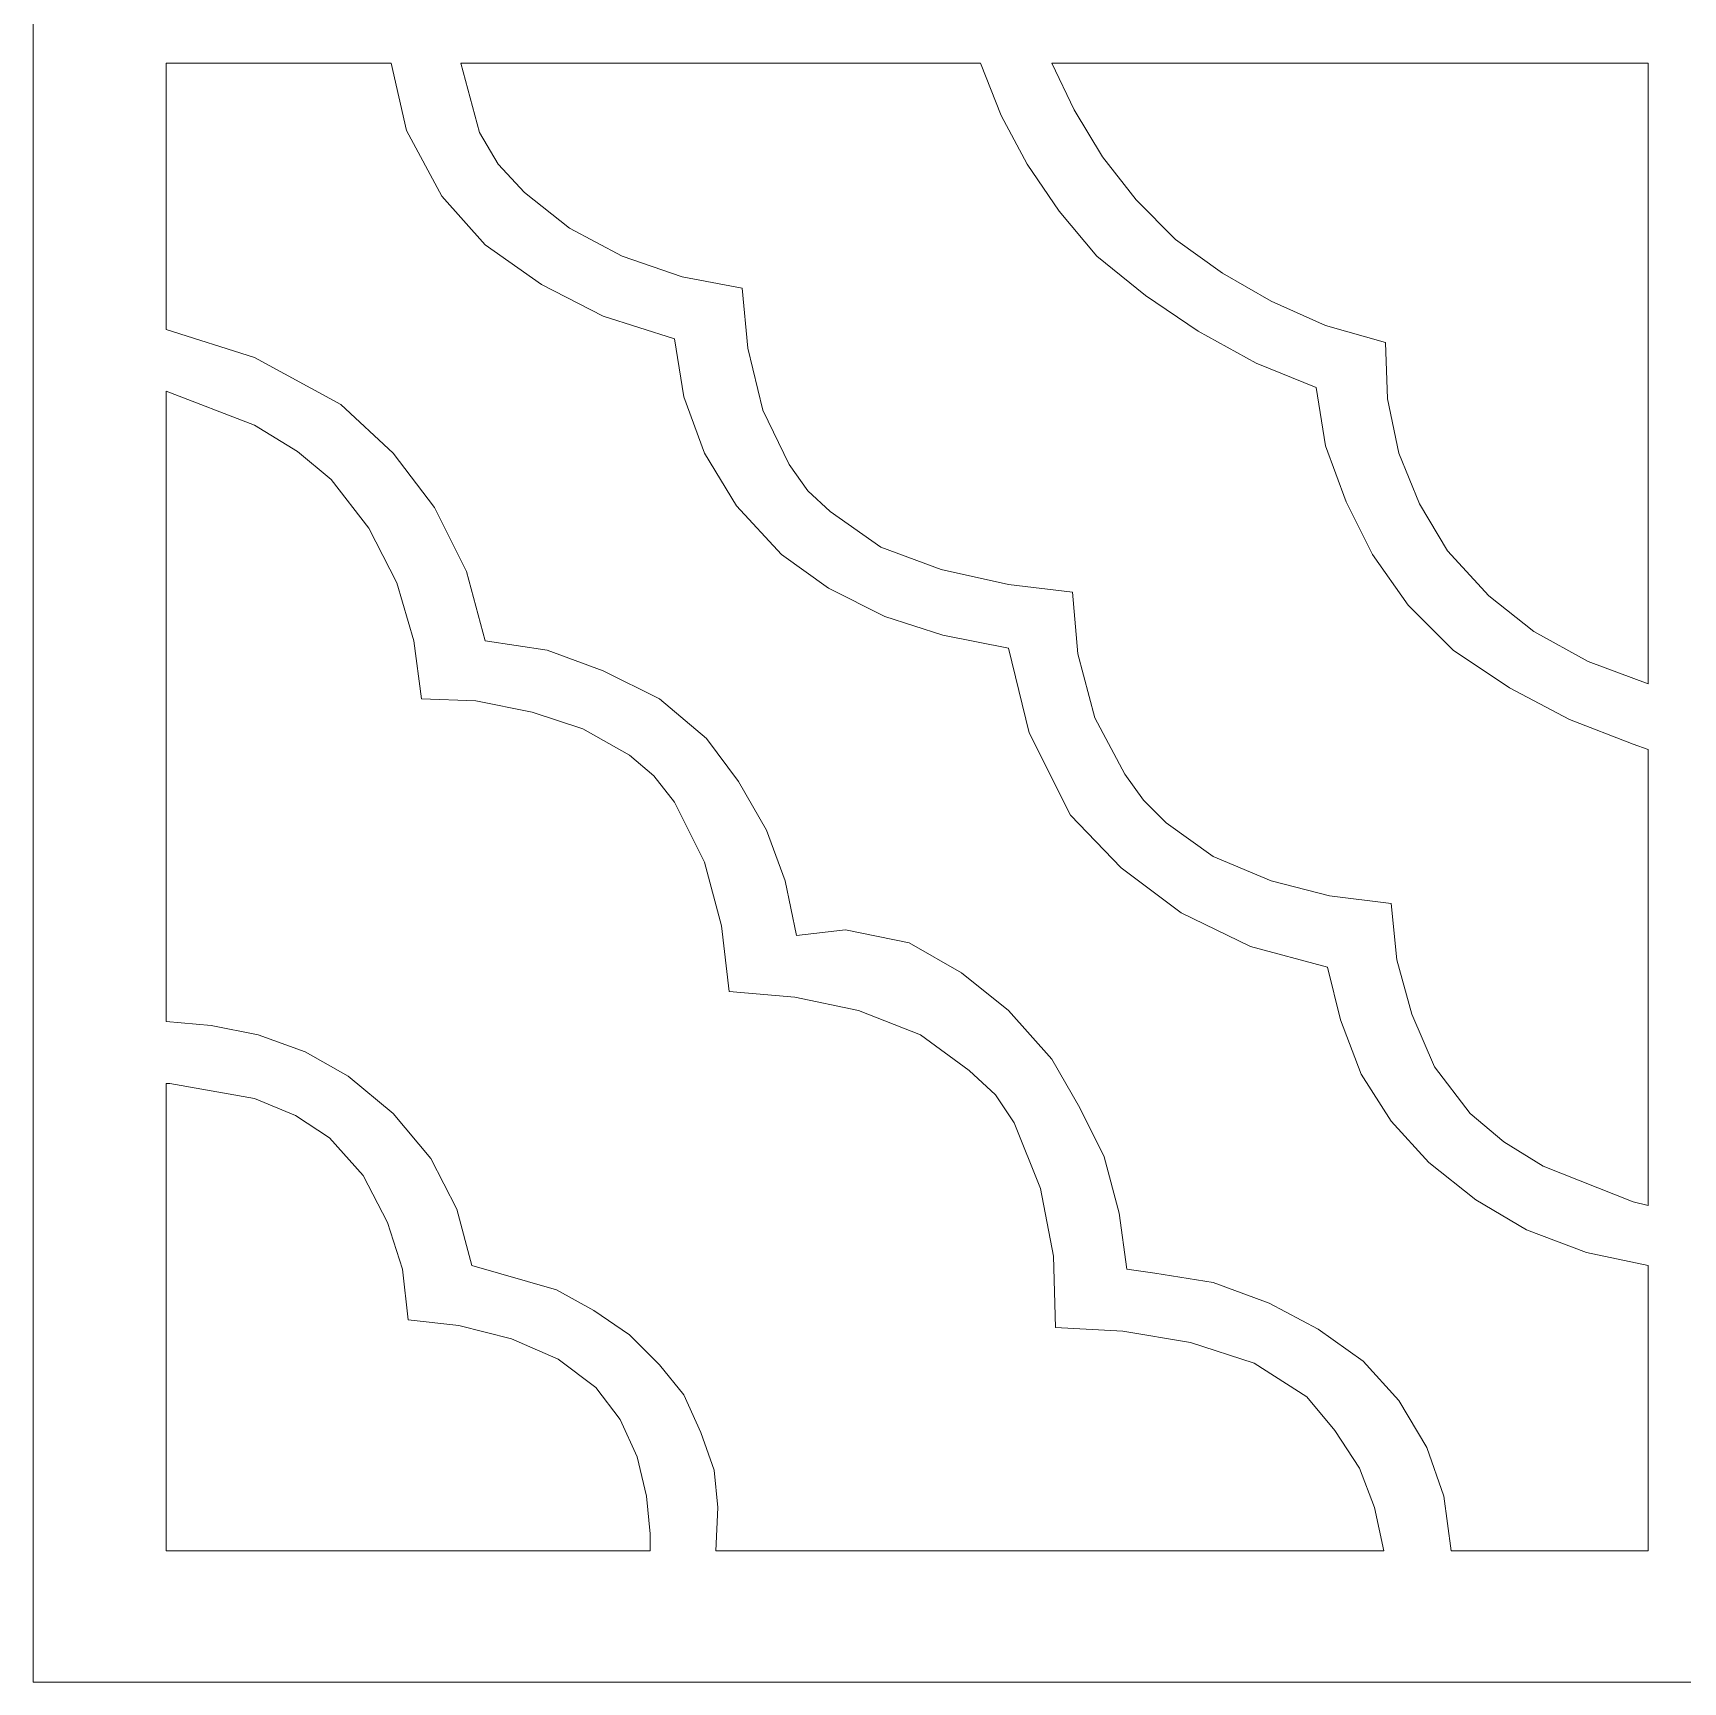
# Model space of a CAD drawing. Header units: centimetres. Extents: x 11.7 to 32.8, y 1.7 to 11.9.
# Drawn here: x 11.73 to 16.79, y 1.74 to 6.79 of the extents above; entities that cross this region are included whole.
import ezdxf

# ---------------------------------------------------------------- set-up
doc = ezdxf.new("R2010")
doc.units = ezdxf.units.CM
doc.header["$MEASUREMENT"] = 0

msp = doc.modelspace()

# ---------------------------------------------------------------- linework, layer by layer
at = {"lineweight": 9}
for points, knots in [([(11.7299, 11.85881), (11.7299, 11.85881), (21.8525, 11.85881), (21.8525, 11.85881), (21.8525, 11.85881), (21.8525, 11.85881), (21.8525, 1.73621), (21.8525, 1.73621), (21.8525, 1.73621), (21.8525, 1.73621), (11.7299, 1.73621), (11.7299, 1.73621), (11.7299, 1.73621), (11.7299, 1.73621), (11.7299, 11.85881), (11.7299, 11.85881)], [0, 0, 0, 0, 0.2, 0.2, 0.2, 0.2, 0.4, 0.4, 0.4, 0.4, 0.6, 0.6, 0.6, 0.6, 1, 1, 1, 1]), ([(12.82906, 6.70256), (12.82906, 6.70256), (12.87509, 6.49539), (12.87509, 6.49539), (12.87509, 6.49539), (12.87509, 6.49539), (12.98443, 6.29397), (12.98443, 6.29397), (12.98443, 6.29397), (12.98443, 6.29397), (13.11679, 6.14435), (13.11679, 6.14435), (13.11679, 6.14435), (13.11679, 6.14435), (13.28944, 6.0235), (13.28944, 6.0235), (13.28944, 6.0235), (13.28944, 6.0235), (13.47934, 5.92566), (13.47934, 5.92566), (13.47934, 5.92566), (13.47934, 5.92566), (13.69802, 5.85661), (13.69802, 5.85661), (13.69802, 5.85661), (13.69802, 5.85661), (13.7268, 5.67821), (13.7268, 5.67821), (13.7268, 5.67821), (13.7268, 5.67821), (13.7901, 5.50557), (13.7901, 5.50557), (13.7901, 5.50557), (13.7901, 5.50557), (13.88793, 5.34444), (13.88793, 5.34444), (13.88793, 5.34444), (13.88793, 5.34444), (14.02604, 5.19481), (14.02604, 5.19481), (14.02604, 5.19481), (14.02604, 5.19481), (14.16991, 5.09123), (14.16991, 5.09123), (14.16991, 5.09123), (14.16991, 5.09123), (14.34255, 5.0049), (14.34255, 5.0049), (14.34255, 5.0049), (14.34255, 5.0049), (14.52095, 4.94736), (14.52095, 4.94736), (14.52095, 4.94736), (14.52095, 4.94736), (14.72237, 4.90708), (14.72237, 4.90708), (14.72237, 4.90708), (14.72237, 4.90708), (14.78567, 4.64811), (14.78567, 4.64811), (14.78567, 4.64811), (14.78567, 4.64811), (14.91227, 4.3949), (14.91227, 4.3949), (14.91227, 4.3949), (14.91227, 4.3949), (15.06765, 4.23377), (15.06765, 4.23377), (15.06765, 4.23377), (15.06765, 4.23377), (15.2518, 4.09566), (15.2518, 4.09566), (15.2518, 4.09566), (15.2518, 4.09566), (15.46473, 3.99207), (15.46473, 3.99207), (15.46473, 3.99207), (15.46473, 3.99207), (15.70067, 3.92877), (15.70067, 3.92877), (15.70067, 3.92877), (15.70067, 3.92877), (15.74096, 3.76764), (15.74096, 3.76764), (15.74096, 3.76764), (15.74096, 3.76764), (15.80426, 3.60075), (15.80426, 3.60075), (15.80426, 3.60075), (15.80426, 3.60075), (15.89634, 3.45688), (15.89634, 3.45688), (15.89634, 3.45688), (15.89634, 3.45688), (16.01143, 3.33028), (16.01143, 3.33028), (16.01143, 3.33028), (16.01143, 3.33028), (16.1553, 3.21518), (16.1553, 3.21518), (16.1553, 3.21518), (16.1553, 3.21518), (16.31068, 3.1231), (16.31068, 3.1231), (16.31068, 3.1231), (16.31068, 3.1231), (16.49483, 3.05405), (16.49483, 3.05405), (16.49483, 3.05405), (16.49483, 3.05405), (16.68474, 3.01376), (16.68474, 3.01376), (16.68474, 3.01376), (16.68474, 3.01376), (16.68474, 2.13904), (16.68474, 2.13904), (16.68474, 2.13904), (16.68474, 2.13904), (16.08049, 2.13904), (16.08049, 2.13904), (16.08049, 2.13904), (16.08049, 2.13904), (16.05747, 2.30593), (16.05747, 2.30593), (16.05747, 2.30593), (16.05747, 2.30593), (16.00568, 2.45555), (16.00568, 2.45555), (16.00568, 2.45555), (16.00568, 2.45555), (15.91935, 2.59942), (15.91935, 2.59942), (15.91935, 2.59942), (15.91935, 2.59942), (15.81001, 2.72027), (15.81001, 2.72027), (15.81001, 2.72027), (15.81001, 2.72027), (15.6719, 2.8181), (15.6719, 2.8181), (15.6719, 2.8181), (15.6719, 2.8181), (15.52228, 2.89867), (15.52228, 2.89867), (15.52228, 2.89867), (15.52228, 2.89867), (15.34964, 2.96197), (15.34964, 2.96197), (15.34964, 2.96197), (15.34964, 2.96197), (15.17124, 2.99075), (15.17124, 2.99075), (15.17124, 2.99075), (15.17124, 2.99075), (15.08492, 3.00225), (15.08492, 3.00225), (15.08492, 3.00225), (15.08492, 3.00225), (15.0619, 3.1749), (15.0619, 3.1749), (15.0619, 3.1749), (15.0619, 3.1749), (15.01586, 3.34754), (15.01586, 3.34754), (15.01586, 3.34754), (15.01586, 3.34754), (14.94105, 3.49716), (14.94105, 3.49716), (14.94105, 3.49716), (14.94105, 3.49716), (14.85473, 3.64679), (14.85473, 3.64679), (14.85473, 3.64679), (14.85473, 3.64679), (14.72237, 3.79641), (14.72237, 3.79641), (14.72237, 3.79641), (14.72237, 3.79641), (14.5785, 3.9115), (14.5785, 3.9115), (14.5785, 3.9115), (14.5785, 3.9115), (14.41737, 4.00358), (14.41737, 4.00358), (14.41737, 4.00358), (14.41737, 4.00358), (14.2217, 4.04386), (14.2217, 4.04386), (14.2217, 4.04386), (14.2217, 4.04386), (14.07208, 4.0266), (14.07208, 4.0266), (14.07208, 4.0266), (14.07208, 4.0266), (14.03755, 4.19349), (14.03755, 4.19349), (14.03755, 4.19349), (14.03755, 4.19349), (13.98001, 4.34886), (13.98001, 4.34886), (13.98001, 4.34886), (13.98001, 4.34886), (13.89368, 4.49849), (13.89368, 4.49849), (13.89368, 4.49849), (13.89368, 4.49849), (13.79585, 4.63085), (13.79585, 4.63085), (13.79585, 4.63085), (13.79585, 4.63085), (13.65198, 4.7517), (13.65198, 4.7517), (13.65198, 4.7517), (13.65198, 4.7517), (13.47934, 4.83802), (13.47934, 4.83802), (13.47934, 4.83802), (13.47934, 4.83802), (13.3067, 4.90132), (13.3067, 4.90132), (13.3067, 4.90132), (13.3067, 4.90132), (13.11679, 4.93009), (13.11679, 4.93009), (13.11679, 4.93009), (13.11679, 4.93009), (13.05924, 5.14302), (13.05924, 5.14302), (13.05924, 5.14302), (13.05924, 5.14302), (12.96142, 5.33868), (12.96142, 5.33868), (12.96142, 5.33868), (12.96142, 5.33868), (12.83481, 5.50557), (12.83481, 5.50557), (12.83481, 5.50557), (12.83481, 5.50557), (12.67368, 5.65519), (12.67368, 5.65519), (12.67368, 5.65519), (12.67368, 5.65519), (12.40896, 5.79906), (12.40896, 5.79906), (12.40896, 5.79906), (12.40896, 5.79906), (12.13849, 5.88538), (12.13849, 5.88538), (12.13849, 5.88538), (12.13849, 5.88538), (12.13849, 6.70256), (12.13849, 6.70256), (12.13849, 6.70256), (12.13849, 6.70256), (12.82906, 6.70256), (12.82906, 6.70256)], [0, 0, 0, 0, 0.0153846, 0.0153846, 0.0153846, 0.0153846, 0.0307692, 0.0307692, 0.0307692, 0.0307692, 0.0461538, 0.0461538, 0.0461538, 0.0461538, 0.0615385, 0.0615385, 0.0615385, 0.0615385, 0.0769231, 0.0769231, 0.0769231, 0.0769231, 0.0923077, 0.0923077, 0.0923077, 0.0923077, 0.1076923, 0.1076923, 0.1076923, 0.1076923, 0.1230769, 0.1230769, 0.1230769, 0.1230769, 0.1384615, 0.1384615, 0.1384615, 0.1384615, 0.1538462, 0.1538462, 0.1538462, 0.1538462, 0.1692308, 0.1692308, 0.1692308, 0.1692308, 0.1846154, 0.1846154, 0.1846154, 0.1846154, 0.2, 0.2, 0.2, 0.2, 0.2153846, 0.2153846, 0.2153846, 0.2153846, 0.2307692, 0.2307692, 0.2307692, 0.2307692, 0.2461538, 0.2461538, 0.2461538, 0.2461538, 0.2615385, 0.2615385, 0.2615385, 0.2615385, 0.2769231, 0.2769231, 0.2769231, 0.2769231, 0.2923077, 0.2923077, 0.2923077, 0.2923077, 0.3076923, 0.3076923, 0.3076923, 0.3076923, 0.3230769, 0.3230769, 0.3230769, 0.3230769, 0.3384615, 0.3384615, 0.3384615, 0.3384615, 0.3538462, 0.3538462, 0.3538462, 0.3538462, 0.3692308, 0.3692308, 0.3692308, 0.3692308, 0.3846154, 0.3846154, 0.3846154, 0.3846154, 0.4, 0.4, 0.4, 0.4, 0.4153846, 0.4153846, 0.4153846, 0.4153846, 0.4307692, 0.4307692, 0.4307692, 0.4307692, 0.4461538, 0.4461538, 0.4461538, 0.4461538, 0.4615385, 0.4615385, 0.4615385, 0.4615385, 0.4769231, 0.4769231, 0.4769231, 0.4769231, 0.4923077, 0.4923077, 0.4923077, 0.4923077, 0.5076923, 0.5076923, 0.5076923, 0.5076923, 0.5230769, 0.5230769, 0.5230769, 0.5230769, 0.5384615, 0.5384615, 0.5384615, 0.5384615, 0.5538462, 0.5538462, 0.5538462, 0.5538462, 0.5692308, 0.5692308, 0.5692308, 0.5692308, 0.5846154, 0.5846154, 0.5846154, 0.5846154, 0.6, 0.6, 0.6, 0.6, 0.6153846, 0.6153846, 0.6153846, 0.6153846, 0.6307692, 0.6307692, 0.6307692, 0.6307692, 0.6461538, 0.6461538, 0.6461538, 0.6461538, 0.6615385, 0.6615385, 0.6615385, 0.6615385, 0.6769231, 0.6769231, 0.6769231, 0.6769231, 0.6923077, 0.6923077, 0.6923077, 0.6923077, 0.7076923, 0.7076923, 0.7076923, 0.7076923, 0.7230769, 0.7230769, 0.7230769, 0.7230769, 0.7384615, 0.7384615, 0.7384615, 0.7384615, 0.7538462, 0.7538462, 0.7538462, 0.7538462, 0.7692308, 0.7692308, 0.7692308, 0.7692308, 0.7846154, 0.7846154, 0.7846154, 0.7846154, 0.8, 0.8, 0.8, 0.8, 0.8153846, 0.8153846, 0.8153846, 0.8153846, 0.8307692, 0.8307692, 0.8307692, 0.8307692, 0.8461538, 0.8461538, 0.8461538, 0.8461538, 0.8615385, 0.8615385, 0.8615385, 0.8615385, 0.8769231, 0.8769231, 0.8769231, 0.8769231, 0.8923077, 0.8923077, 0.8923077, 0.8923077, 0.9076923, 0.9076923, 0.9076923, 0.9076923, 0.9230769, 0.9230769, 0.9230769, 0.9230769, 0.9384615, 0.9384615, 0.9384615, 0.9384615, 0.9538462, 0.9538462, 0.9538462, 0.9538462, 0.9692308, 0.9692308, 0.9692308, 0.9692308, 1, 1, 1, 1]), ([(13.04198, 6.70256), (13.04198, 6.70256), (14.63605, 6.70256), (14.63605, 6.70256), (14.63605, 6.70256), (14.63605, 6.70256), (14.69935, 6.54142), (14.69935, 6.54142), (14.69935, 6.54142), (14.69935, 6.54142), (14.77992, 6.3918), (14.77992, 6.3918), (14.77992, 6.3918), (14.77992, 6.3918), (14.87775, 6.24793), (14.87775, 6.24793), (14.87775, 6.24793), (14.87775, 6.24793), (14.99284, 6.10982), (14.99284, 6.10982), (14.99284, 6.10982), (14.99284, 6.10982), (15.14246, 5.98897), (15.14246, 5.98897), (15.14246, 5.98897), (15.14246, 5.98897), (15.3036, 5.87963), (15.3036, 5.87963), (15.3036, 5.87963), (15.3036, 5.87963), (15.48199, 5.7818), (15.48199, 5.7818), (15.48199, 5.7818), (15.48199, 5.7818), (15.66615, 5.70698), (15.66615, 5.70698), (15.66615, 5.70698), (15.66615, 5.70698), (15.69492, 5.52859), (15.69492, 5.52859), (15.69492, 5.52859), (15.69492, 5.52859), (15.75822, 5.35595), (15.75822, 5.35595), (15.75822, 5.35595), (15.75822, 5.35595), (15.83879, 5.19481), (15.83879, 5.19481), (15.83879, 5.19481), (15.83879, 5.19481), (15.94813, 5.03944), (15.94813, 5.03944), (15.94813, 5.03944), (15.94813, 5.03944), (16.08624, 4.90132), (16.08624, 4.90132), (16.08624, 4.90132), (16.08624, 4.90132), (16.25888, 4.78623), (16.25888, 4.78623), (16.25888, 4.78623), (16.25888, 4.78623), (16.44304, 4.68839), (16.44304, 4.68839), (16.44304, 4.68839), (16.44304, 4.68839), (16.6387, 4.61358), (16.6387, 4.61358), (16.6387, 4.61358), (16.6387, 4.61358), (16.68474, 4.59632), (16.68474, 4.59632), (16.68474, 4.59632), (16.68474, 4.59632), (16.68474, 3.19791), (16.68474, 3.19791), (16.68474, 3.19791), (16.68474, 3.19791), (16.6387, 3.20942), (16.6387, 3.20942), (16.6387, 3.20942), (16.6387, 3.20942), (16.36247, 3.31877), (16.36247, 3.31877), (16.36247, 3.31877), (16.36247, 3.31877), (16.24162, 3.39358), (16.24162, 3.39358), (16.24162, 3.39358), (16.24162, 3.39358), (16.13804, 3.4799), (16.13804, 3.4799), (16.13804, 3.4799), (16.13804, 3.4799), (16.02869, 3.62377), (16.02869, 3.62377), (16.02869, 3.62377), (16.02869, 3.62377), (15.95964, 3.7849), (15.95964, 3.7849), (15.95964, 3.7849), (15.95964, 3.7849), (15.9136, 3.95179), (15.9136, 3.95179), (15.9136, 3.95179), (15.9136, 3.95179), (15.89634, 4.12443), (15.89634, 4.12443), (15.89634, 4.12443), (15.89634, 4.12443), (15.70643, 4.14745), (15.70643, 4.14745), (15.70643, 4.14745), (15.70643, 4.14745), (15.52803, 4.19349), (15.52803, 4.19349), (15.52803, 4.19349), (15.52803, 4.19349), (15.34964, 4.2683), (15.34964, 4.2683), (15.34964, 4.2683), (15.34964, 4.2683), (15.20577, 4.37188), (15.20577, 4.37188), (15.20577, 4.37188), (15.20577, 4.37188), (15.13671, 4.44094), (15.13671, 4.44094), (15.13671, 4.44094), (15.13671, 4.44094), (15.07916, 4.52151), (15.07916, 4.52151), (15.07916, 4.52151), (15.07916, 4.52151), (14.98708, 4.69415), (14.98708, 4.69415), (14.98708, 4.69415), (14.98708, 4.69415), (14.93529, 4.88981), (14.93529, 4.88981), (14.93529, 4.88981), (14.93529, 4.88981), (14.91803, 5.07972), (14.91803, 5.07972), (14.91803, 5.07972), (14.91803, 5.07972), (14.72237, 5.10274), (14.72237, 5.10274), (14.72237, 5.10274), (14.72237, 5.10274), (14.5152, 5.14877), (14.5152, 5.14877), (14.5152, 5.14877), (14.5152, 5.14877), (14.33104, 5.21783), (14.33104, 5.21783), (14.33104, 5.21783), (14.33104, 5.21783), (14.17567, 5.32717), (14.17567, 5.32717), (14.17567, 5.32717), (14.17567, 5.32717), (14.10661, 5.39047), (14.10661, 5.39047), (14.10661, 5.39047), (14.10661, 5.39047), (14.04906, 5.47104), (14.04906, 5.47104), (14.04906, 5.47104), (14.04906, 5.47104), (13.9685, 5.63793), (13.9685, 5.63793), (13.9685, 5.63793), (13.9685, 5.63793), (13.92246, 5.82784), (13.92246, 5.82784), (13.92246, 5.82784), (13.92246, 5.82784), (13.90519, 6.01199), (13.90519, 6.01199), (13.90519, 6.01199), (13.90519, 6.01199), (13.72104, 6.04652), (13.72104, 6.04652), (13.72104, 6.04652), (13.72104, 6.04652), (13.53689, 6.10982), (13.53689, 6.10982), (13.53689, 6.10982), (13.53689, 6.10982), (13.37576, 6.19614), (13.37576, 6.19614), (13.37576, 6.19614), (13.37576, 6.19614), (13.23764, 6.30548), (13.23764, 6.30548), (13.23764, 6.30548), (13.23764, 6.30548), (13.15708, 6.3918), (13.15708, 6.3918), (13.15708, 6.3918), (13.15708, 6.3918), (13.09953, 6.48963), (13.09953, 6.48963), (13.09953, 6.48963), (13.09953, 6.48963), (13.04198, 6.70256), (13.04198, 6.70256)], [0, 0, 0, 0, 0.0188679, 0.0188679, 0.0188679, 0.0188679, 0.0377358, 0.0377358, 0.0377358, 0.0377358, 0.0566038, 0.0566038, 0.0566038, 0.0566038, 0.0754717, 0.0754717, 0.0754717, 0.0754717, 0.0943396, 0.0943396, 0.0943396, 0.0943396, 0.1132075, 0.1132075, 0.1132075, 0.1132075, 0.1320755, 0.1320755, 0.1320755, 0.1320755, 0.1509434, 0.1509434, 0.1509434, 0.1509434, 0.1698113, 0.1698113, 0.1698113, 0.1698113, 0.1886792, 0.1886792, 0.1886792, 0.1886792, 0.2075472, 0.2075472, 0.2075472, 0.2075472, 0.2264151, 0.2264151, 0.2264151, 0.2264151, 0.245283, 0.245283, 0.245283, 0.245283, 0.2641509, 0.2641509, 0.2641509, 0.2641509, 0.2830189, 0.2830189, 0.2830189, 0.2830189, 0.3018868, 0.3018868, 0.3018868, 0.3018868, 0.3207547, 0.3207547, 0.3207547, 0.3207547, 0.3396226, 0.3396226, 0.3396226, 0.3396226, 0.3584906, 0.3584906, 0.3584906, 0.3584906, 0.3773585, 0.3773585, 0.3773585, 0.3773585, 0.3962264, 0.3962264, 0.3962264, 0.3962264, 0.4150943, 0.4150943, 0.4150943, 0.4150943, 0.4339623, 0.4339623, 0.4339623, 0.4339623, 0.4528302, 0.4528302, 0.4528302, 0.4528302, 0.4716981, 0.4716981, 0.4716981, 0.4716981, 0.490566, 0.490566, 0.490566, 0.490566, 0.509434, 0.509434, 0.509434, 0.509434, 0.5283019, 0.5283019, 0.5283019, 0.5283019, 0.5471698, 0.5471698, 0.5471698, 0.5471698, 0.5660377, 0.5660377, 0.5660377, 0.5660377, 0.5849057, 0.5849057, 0.5849057, 0.5849057, 0.6037736, 0.6037736, 0.6037736, 0.6037736, 0.6226415, 0.6226415, 0.6226415, 0.6226415, 0.6415094, 0.6415094, 0.6415094, 0.6415094, 0.6603774, 0.6603774, 0.6603774, 0.6603774, 0.6792453, 0.6792453, 0.6792453, 0.6792453, 0.6981132, 0.6981132, 0.6981132, 0.6981132, 0.7169811, 0.7169811, 0.7169811, 0.7169811, 0.7358491, 0.7358491, 0.7358491, 0.7358491, 0.754717, 0.754717, 0.754717, 0.754717, 0.7735849, 0.7735849, 0.7735849, 0.7735849, 0.7924528, 0.7924528, 0.7924528, 0.7924528, 0.8113208, 0.8113208, 0.8113208, 0.8113208, 0.8301887, 0.8301887, 0.8301887, 0.8301887, 0.8490566, 0.8490566, 0.8490566, 0.8490566, 0.8679245, 0.8679245, 0.8679245, 0.8679245, 0.8867925, 0.8867925, 0.8867925, 0.8867925, 0.9056604, 0.9056604, 0.9056604, 0.9056604, 0.9245283, 0.9245283, 0.9245283, 0.9245283, 0.9433962, 0.9433962, 0.9433962, 0.9433962, 0.9622642, 0.9622642, 0.9622642, 0.9622642, 1, 1, 1, 1]), ([(16.68474, 4.79774), (16.68474, 4.79774), (16.50058, 4.86679), (16.50058, 4.86679), (16.50058, 4.86679), (16.50058, 4.86679), (16.3337, 4.95887), (16.3337, 4.95887), (16.3337, 4.95887), (16.3337, 4.95887), (16.19558, 5.06821), (16.19558, 5.06821), (16.19558, 5.06821), (16.19558, 5.06821), (16.06898, 5.20632), (16.06898, 5.20632), (16.06898, 5.20632), (16.06898, 5.20632), (15.98266, 5.35019), (15.98266, 5.35019), (15.98266, 5.35019), (15.98266, 5.35019), (15.91935, 5.50557), (15.91935, 5.50557), (15.91935, 5.50557), (15.91935, 5.50557), (15.88483, 5.67246), (15.88483, 5.67246), (15.88483, 5.67246), (15.88483, 5.67246), (15.87907, 5.8451), (15.87907, 5.8451), (15.87907, 5.8451), (15.87907, 5.8451), (15.69492, 5.89689), (15.69492, 5.89689), (15.69492, 5.89689), (15.69492, 5.89689), (15.52803, 5.9717), (15.52803, 5.9717), (15.52803, 5.9717), (15.52803, 5.9717), (15.37841, 6.05803), (15.37841, 6.05803), (15.37841, 6.05803), (15.37841, 6.05803), (15.23454, 6.16161), (15.23454, 6.16161), (15.23454, 6.16161), (15.23454, 6.16161), (15.11369, 6.28246), (15.11369, 6.28246), (15.11369, 6.28246), (15.11369, 6.28246), (15.01011, 6.41482), (15.01011, 6.41482), (15.01011, 6.41482), (15.01011, 6.41482), (14.92378, 6.55869), (14.92378, 6.55869), (14.92378, 6.55869), (14.92378, 6.55869), (14.85473, 6.70256), (14.85473, 6.70256), (14.85473, 6.70256), (14.85473, 6.70256), (16.68474, 6.70256), (16.68474, 6.70256), (16.68474, 6.70256), (16.68474, 6.70256), (16.68474, 4.79774), (16.68474, 4.79774)], [0, 0, 0, 0, 0.0526316, 0.0526316, 0.0526316, 0.0526316, 0.1052632, 0.1052632, 0.1052632, 0.1052632, 0.1578947, 0.1578947, 0.1578947, 0.1578947, 0.2105263, 0.2105263, 0.2105263, 0.2105263, 0.2631579, 0.2631579, 0.2631579, 0.2631579, 0.3157895, 0.3157895, 0.3157895, 0.3157895, 0.3684211, 0.3684211, 0.3684211, 0.3684211, 0.4210526, 0.4210526, 0.4210526, 0.4210526, 0.4736842, 0.4736842, 0.4736842, 0.4736842, 0.5263158, 0.5263158, 0.5263158, 0.5263158, 0.5789474, 0.5789474, 0.5789474, 0.5789474, 0.6315789, 0.6315789, 0.6315789, 0.6315789, 0.6842105, 0.6842105, 0.6842105, 0.6842105, 0.7368421, 0.7368421, 0.7368421, 0.7368421, 0.7894737, 0.7894737, 0.7894737, 0.7894737, 0.8421053, 0.8421053, 0.8421053, 0.8421053, 0.8947368, 0.8947368, 0.8947368, 0.8947368, 1, 1, 1, 1]), ([(12.13849, 5.69547), (12.13849, 5.69547), (12.40896, 5.59189), (12.40896, 5.59189), (12.40896, 5.59189), (12.40896, 5.59189), (12.54132, 5.51133), (12.54132, 5.51133), (12.54132, 5.51133), (12.54132, 5.51133), (12.6449, 5.425), (12.6449, 5.425), (12.6449, 5.425), (12.6449, 5.425), (12.76, 5.27538), (12.76, 5.27538), (12.76, 5.27538), (12.76, 5.27538), (12.84632, 5.10849), (12.84632, 5.10849), (12.84632, 5.10849), (12.84632, 5.10849), (12.89811, 4.93009), (12.89811, 4.93009), (12.89811, 4.93009), (12.89811, 4.93009), (12.92113, 4.7517), (12.92113, 4.7517), (12.92113, 4.7517), (12.92113, 4.7517), (13.08802, 4.74594), (13.08802, 4.74594), (13.08802, 4.74594), (13.08802, 4.74594), (13.26066, 4.71141), (13.26066, 4.71141), (13.26066, 4.71141), (13.26066, 4.71141), (13.41604, 4.65962), (13.41604, 4.65962), (13.41604, 4.65962), (13.41604, 4.65962), (13.55991, 4.57906), (13.55991, 4.57906), (13.55991, 4.57906), (13.55991, 4.57906), (13.63472, 4.51575), (13.63472, 4.51575), (13.63472, 4.51575), (13.63472, 4.51575), (13.69802, 4.43519), (13.69802, 4.43519), (13.69802, 4.43519), (13.69802, 4.43519), (13.7901, 4.25103), (13.7901, 4.25103), (13.7901, 4.25103), (13.7901, 4.25103), (13.84189, 4.05537), (13.84189, 4.05537), (13.84189, 4.05537), (13.84189, 4.05537), (13.86491, 3.85396), (13.86491, 3.85396), (13.86491, 3.85396), (13.86491, 3.85396), (14.06633, 3.83669), (14.06633, 3.83669), (14.06633, 3.83669), (14.06633, 3.83669), (14.26199, 3.79641), (14.26199, 3.79641), (14.26199, 3.79641), (14.26199, 3.79641), (14.45189, 3.7216), (14.45189, 3.7216), (14.45189, 3.7216), (14.45189, 3.7216), (14.60152, 3.61226), (14.60152, 3.61226), (14.60152, 3.61226), (14.60152, 3.61226), (14.68208, 3.53745), (14.68208, 3.53745), (14.68208, 3.53745), (14.68208, 3.53745), (14.73963, 3.45112), (14.73963, 3.45112), (14.73963, 3.45112), (14.73963, 3.45112), (14.8202, 3.24971), (14.8202, 3.24971), (14.8202, 3.24971), (14.8202, 3.24971), (14.86048, 3.04254), (14.86048, 3.04254), (14.86048, 3.04254), (14.86048, 3.04254), (14.86624, 2.82386), (14.86624, 2.82386), (14.86624, 2.82386), (14.86624, 2.82386), (15.07341, 2.81235), (15.07341, 2.81235), (15.07341, 2.81235), (15.07341, 2.81235), (15.28058, 2.77782), (15.28058, 2.77782), (15.28058, 2.77782), (15.28058, 2.77782), (15.47624, 2.71452), (15.47624, 2.71452), (15.47624, 2.71452), (15.47624, 2.71452), (15.63737, 2.61093), (15.63737, 2.61093), (15.63737, 2.61093), (15.63737, 2.61093), (15.72369, 2.50735), (15.72369, 2.50735), (15.72369, 2.50735), (15.72369, 2.50735), (15.7985, 2.39225), (15.7985, 2.39225), (15.7985, 2.39225), (15.7985, 2.39225), (15.84454, 2.2714), (15.84454, 2.2714), (15.84454, 2.2714), (15.84454, 2.2714), (15.87332, 2.13904), (15.87332, 2.13904), (15.87332, 2.13904), (15.87332, 2.13904), (13.82463, 2.13904), (13.82463, 2.13904), (13.82463, 2.13904), (13.82463, 2.13904), (13.83038, 2.2714), (13.83038, 2.2714), (13.83038, 2.2714), (13.83038, 2.2714), (13.81887, 2.3865), (13.81887, 2.3865), (13.81887, 2.3865), (13.81887, 2.3865), (13.77859, 2.50159), (13.77859, 2.50159), (13.77859, 2.50159), (13.77859, 2.50159), (13.7268, 2.61669), (13.7268, 2.61669), (13.7268, 2.61669), (13.7268, 2.61669), (13.65198, 2.70876), (13.65198, 2.70876), (13.65198, 2.70876), (13.65198, 2.70876), (13.55991, 2.80084), (13.55991, 2.80084), (13.55991, 2.80084), (13.55991, 2.80084), (13.45057, 2.87565), (13.45057, 2.87565), (13.45057, 2.87565), (13.45057, 2.87565), (13.33547, 2.93895), (13.33547, 2.93895), (13.33547, 2.93895), (13.33547, 2.93895), (13.07651, 3.01376), (13.07651, 3.01376), (13.07651, 3.01376), (13.07651, 3.01376), (13.03047, 3.18641), (13.03047, 3.18641), (13.03047, 3.18641), (13.03047, 3.18641), (12.94991, 3.34179), (12.94991, 3.34179), (12.94991, 3.34179), (12.94991, 3.34179), (12.83481, 3.4799), (12.83481, 3.4799), (12.83481, 3.4799), (12.83481, 3.4799), (12.6967, 3.59499), (12.6967, 3.59499), (12.6967, 3.59499), (12.6967, 3.59499), (12.56434, 3.6698), (12.56434, 3.6698), (12.56434, 3.6698), (12.56434, 3.6698), (12.42047, 3.7216), (12.42047, 3.7216), (12.42047, 3.7216), (12.42047, 3.7216), (12.2766, 3.75037), (12.2766, 3.75037), (12.2766, 3.75037), (12.2766, 3.75037), (12.13849, 3.76188), (12.13849, 3.76188), (12.13849, 3.76188), (12.13849, 3.76188), (12.13849, 5.69547), (12.13849, 5.69547)], [0, 0, 0, 0, 0.0188679, 0.0188679, 0.0188679, 0.0188679, 0.0377358, 0.0377358, 0.0377358, 0.0377358, 0.0566038, 0.0566038, 0.0566038, 0.0566038, 0.0754717, 0.0754717, 0.0754717, 0.0754717, 0.0943396, 0.0943396, 0.0943396, 0.0943396, 0.1132075, 0.1132075, 0.1132075, 0.1132075, 0.1320755, 0.1320755, 0.1320755, 0.1320755, 0.1509434, 0.1509434, 0.1509434, 0.1509434, 0.1698113, 0.1698113, 0.1698113, 0.1698113, 0.1886792, 0.1886792, 0.1886792, 0.1886792, 0.2075472, 0.2075472, 0.2075472, 0.2075472, 0.2264151, 0.2264151, 0.2264151, 0.2264151, 0.245283, 0.245283, 0.245283, 0.245283, 0.2641509, 0.2641509, 0.2641509, 0.2641509, 0.2830189, 0.2830189, 0.2830189, 0.2830189, 0.3018868, 0.3018868, 0.3018868, 0.3018868, 0.3207547, 0.3207547, 0.3207547, 0.3207547, 0.3396226, 0.3396226, 0.3396226, 0.3396226, 0.3584906, 0.3584906, 0.3584906, 0.3584906, 0.3773585, 0.3773585, 0.3773585, 0.3773585, 0.3962264, 0.3962264, 0.3962264, 0.3962264, 0.4150943, 0.4150943, 0.4150943, 0.4150943, 0.4339623, 0.4339623, 0.4339623, 0.4339623, 0.4528302, 0.4528302, 0.4528302, 0.4528302, 0.4716981, 0.4716981, 0.4716981, 0.4716981, 0.490566, 0.490566, 0.490566, 0.490566, 0.509434, 0.509434, 0.509434, 0.509434, 0.5283019, 0.5283019, 0.5283019, 0.5283019, 0.5471698, 0.5471698, 0.5471698, 0.5471698, 0.5660377, 0.5660377, 0.5660377, 0.5660377, 0.5849057, 0.5849057, 0.5849057, 0.5849057, 0.6037736, 0.6037736, 0.6037736, 0.6037736, 0.6226415, 0.6226415, 0.6226415, 0.6226415, 0.6415094, 0.6415094, 0.6415094, 0.6415094, 0.6603774, 0.6603774, 0.6603774, 0.6603774, 0.6792453, 0.6792453, 0.6792453, 0.6792453, 0.6981132, 0.6981132, 0.6981132, 0.6981132, 0.7169811, 0.7169811, 0.7169811, 0.7169811, 0.7358491, 0.7358491, 0.7358491, 0.7358491, 0.754717, 0.754717, 0.754717, 0.754717, 0.7735849, 0.7735849, 0.7735849, 0.7735849, 0.7924528, 0.7924528, 0.7924528, 0.7924528, 0.8113208, 0.8113208, 0.8113208, 0.8113208, 0.8301887, 0.8301887, 0.8301887, 0.8301887, 0.8490566, 0.8490566, 0.8490566, 0.8490566, 0.8679245, 0.8679245, 0.8679245, 0.8679245, 0.8867925, 0.8867925, 0.8867925, 0.8867925, 0.9056604, 0.9056604, 0.9056604, 0.9056604, 0.9245283, 0.9245283, 0.9245283, 0.9245283, 0.9433962, 0.9433962, 0.9433962, 0.9433962, 0.9622642, 0.9622642, 0.9622642, 0.9622642, 1, 1, 1, 1]), ([(12.13849, 3.57197), (12.13849, 3.57197), (12.13849, 2.13904), (12.13849, 2.13904), (12.13849, 2.13904), (12.13849, 2.13904), (13.62321, 2.13904), (13.62321, 2.13904), (13.62321, 2.13904), (13.62321, 2.13904), (13.62321, 2.19084), (13.62321, 2.19084), (13.62321, 2.19084), (13.62321, 2.19084), (13.6117, 2.30593), (13.6117, 2.30593), (13.6117, 2.30593), (13.6117, 2.30593), (13.58293, 2.42678), (13.58293, 2.42678), (13.58293, 2.42678), (13.58293, 2.42678), (13.53113, 2.54187), (13.53113, 2.54187), (13.53113, 2.54187), (13.53113, 2.54187), (13.45632, 2.63971), (13.45632, 2.63971), (13.45632, 2.63971), (13.45632, 2.63971), (13.34123, 2.72603), (13.34123, 2.72603), (13.34123, 2.72603), (13.34123, 2.72603), (13.19736, 2.78933), (13.19736, 2.78933), (13.19736, 2.78933), (13.19736, 2.78933), (13.03623, 2.82961), (13.03623, 2.82961), (13.03623, 2.82961), (13.03623, 2.82961), (12.88085, 2.84688), (12.88085, 2.84688), (12.88085, 2.84688), (12.88085, 2.84688), (12.86359, 3.00225), (12.86359, 3.00225), (12.86359, 3.00225), (12.86359, 3.00225), (12.81755, 3.14612), (12.81755, 3.14612), (12.81755, 3.14612), (12.81755, 3.14612), (12.74274, 3.28999), (12.74274, 3.28999), (12.74274, 3.28999), (12.74274, 3.28999), (12.63915, 3.40509), (12.63915, 3.40509), (12.63915, 3.40509), (12.63915, 3.40509), (12.53556, 3.47414), (12.53556, 3.47414), (12.53556, 3.47414), (12.53556, 3.47414), (12.40896, 3.52594), (12.40896, 3.52594), (12.40896, 3.52594), (12.40896, 3.52594), (12.15, 3.57197), (12.15, 3.57197), (12.15, 3.57197), (12.15, 3.57197), (12.13849, 3.57197), (12.13849, 3.57197)], [0, 0, 0, 0, 0.05, 0.05, 0.05, 0.05, 0.1, 0.1, 0.1, 0.1, 0.15, 0.15, 0.15, 0.15, 0.2, 0.2, 0.2, 0.2, 0.25, 0.25, 0.25, 0.25, 0.3, 0.3, 0.3, 0.3, 0.35, 0.35, 0.35, 0.35, 0.4, 0.4, 0.4, 0.4, 0.45, 0.45, 0.45, 0.45, 0.5, 0.5, 0.5, 0.5, 0.55, 0.55, 0.55, 0.55, 0.6, 0.6, 0.6, 0.6, 0.65, 0.65, 0.65, 0.65, 0.7, 0.7, 0.7, 0.7, 0.75, 0.75, 0.75, 0.75, 0.8, 0.8, 0.8, 0.8, 0.85, 0.85, 0.85, 0.85, 0.9, 0.9, 0.9, 0.9, 1, 1, 1, 1])]:
    msp.add_open_spline(points, degree=3, knots=knots, dxfattribs=at)

doc.saveas('drawing.dxf')
